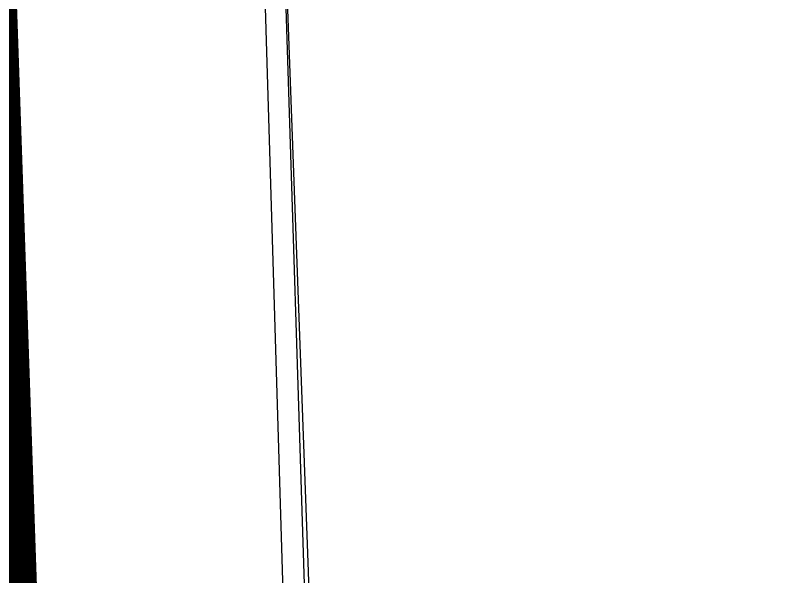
# Model space of a CAD drawing. Extents: x 634962 to 644935, y 5969185 to 5972988.
# Drawn here: x 641705.98 to 641725.32, y 5970959.94 to 5970974.31 of the extents above; entities that cross this region are included whole.
import ezdxf

# ---------------------------------------------------------------- set-up
doc = ezdxf.new("R2010")
doc.units = 0
doc.header["$LTSCALE"] = 5
for name, color, linetype in [('AS-FENCE-DASH', 48, 'foc-FENCE-DASH'), ('AS-POWER-BURIED-ATCO PIPELINES', 241, 'foc-POWER_BURIED'), ('AS-ROADS', 254, 'Continuous'), ('L-SEC', 7, 'Continuous')]:
    doc.layers.add(name, color=color, linetype=linetype)
doc.styles.add('foc-LtypeFont', font='ARIALN.TTF', dxfattribs={"height": 7.35})
doc.linetypes.add('foc-FENCE-DASH', pattern='A,0.5,-0.5,1,-0.5,1,-0.5,1,-0.5,1,-0.5,["X",foc-LtypeFont,S=0.2,R=0,X=-0.625,Y=-0.75],-0.5', length=7.5)
doc.linetypes.add('foc-POWER_BURIED', pattern='A,10,-1,["P",foc-LtypeFont,S=0.2,R=0,X=-0.425,Y=-0.75],-2', length=13)

msp = doc.modelspace()

# ---------------------------------------------------------------- linework, layer by layer
at = {"layer": 'AS-FENCE-DASH', "flags": 128}
msp.add_lwpolyline([(641712.63, 5970983.052), (641713.467, 5970960.082), (641714.182, 5970938.03), (641715.734, 5970894.682)], dxfattribs=at)
at = {"layer": 'AS-POWER-BURIED-ATCO PIPELINES', "flags": 128}
msp.add_lwpolyline([(641715.286, 5970878.322), (641711.542, 5971002.157)], dxfattribs=at)
at = {"layer": 'AS-ROADS', "const_width": 5.998, "flags": 128}
msp.add_lwpolyline([(641696.067, 5971177.282), (641705.91, 5970890.664), (641708.436, 5970804.491)], dxfattribs=at)
at = {"layer": 'L-SEC'}
msp.add_line((641725.323, 5970582.075), (641712.64, 5970983.049), dxfattribs=at)

doc.saveas('drawing.dxf')
